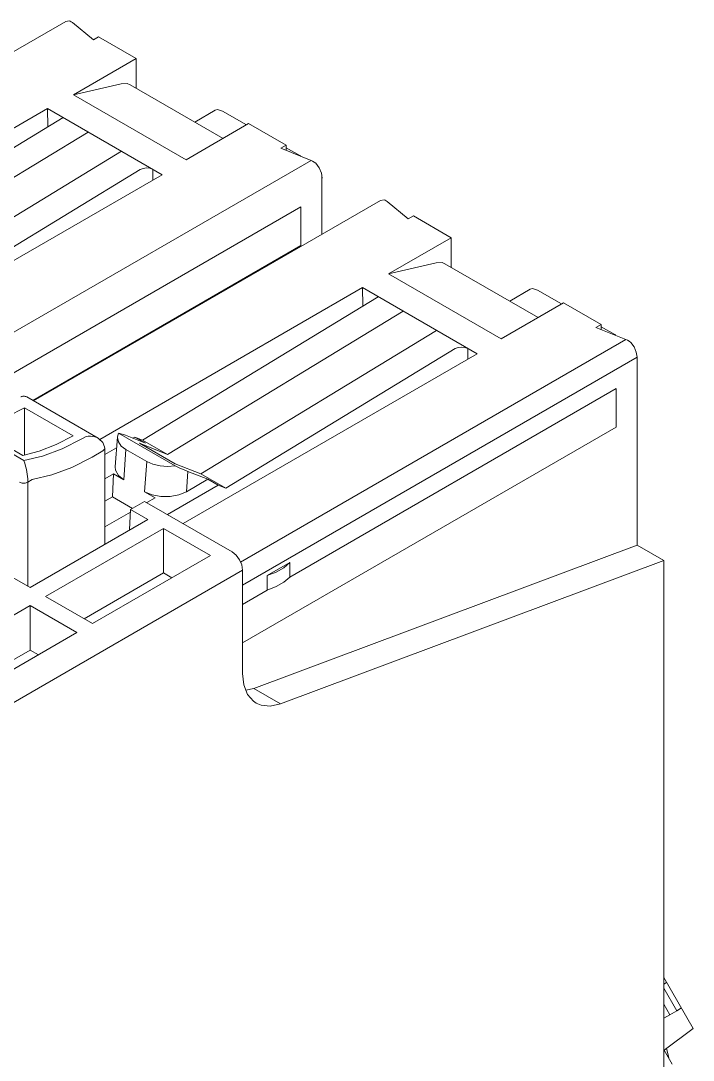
# Model space of a CAD drawing. Header units: inches. Extents: x 67578 to 72421, y -34894 to -31675.
# Drawn here: x 69787.6 to 69823.9, y -33333.8 to -33277.7 of the extents above; entities that cross this region are included whole.
import ezdxf

# ---------------------------------------------------------------- set-up
doc = ezdxf.new("R2010")
doc.units = ezdxf.units.IN
doc.header["$MEASUREMENT"] = 0

# ---------------------------------------------------------------- blocks, each defined once
blk = doc.blocks.new('ET200S')
at = {"lineweight": 0}
for p, q in [((112.415, 37.105), (124.186, 43.901)), ((124.186, 43.901), (124.3, 43.923)), ((124.3, 43.923), (124.336, 43.911)), ((124.336, 43.911), (124.374, 43.89)), ((124.374, 43.89), (124.412, 43.862)), ((125.126, 43.274), (124.412, 43.862)), ((125.302, 43.376), (125.126, 43.274)), ((125.302, 43.376), (126.575, 42.641)), ((126.575, 42.641), (124.454, 41.417)), ((126.575, 42.641), (126.575, 41.637)), ((124.454, 41.417), (126.071, 41.79)), ((126.071, 41.79), (126.274, 41.794)), ((126.274, 41.794), (126.368, 41.757)), ((126.368, 41.757), (129.524, 39.935)), ((124.454, 41.417), (128.272, 39.212)), ((123.57, 40.947), (114.656, 35.801)), ((123.584, 40.327), (123.57, 40.947)), ((123.57, 40.947), (127.459, 38.702)), ((129.26, 40.89), (128.564, 40.489)), ((129.26, 40.89), (129.333, 40.913)), ((129.333, 40.913), (129.51, 40.865)), ((124.1, 40.641), (116.105, 35.78)), ((129.51, 40.865), (130.323, 40.396)), ((130.393, 40.437), (128.272, 39.212)), ((130.393, 40.437), (131.666, 39.702)), ((124.949, 40.151), (116.953, 35.29)), ((126.08, 39.498), (118.085, 34.637)), ((131.666, 39.702), (131.489, 39.6)), ((131.489, 39.6), (132.508, 39.188)), ((131.666, 39.702), (131.666, 39.528)), ((131.666, 39.62), (132.126, 39.355)), ((132.508, 39.188), (119.436, 31.641)), ((132.126, 39.355), (132.151, 39.332)), ((132.508, 39.188), (132.563, 39.162)), ((132.563, 39.162), (132.617, 39.13)), ((132.617, 39.13), (132.669, 39.092)), ((126.717, 38.879), (118.933, 34.147)), ((126.717, 38.879), (126.814, 38.919)), ((126.814, 38.919), (126.929, 38.934)), ((126.929, 38.934), (127.043, 38.923)), ((127.043, 38.923), (127.141, 38.886)), ((127.141, 38.886), (127.141, 38.518)), ((132.669, 39.092), (132.783, 38.937)), ((132.783, 38.937), (132.859, 38.761)), ((132.859, 38.761), (132.886, 38.59)), ((127.459, 38.702), (117.489, 32.946)), ((132.873, 38.675), (132.873, 36.678)), ((123.099, 31.035), (134.87, 37.831)), ((134.87, 37.831), (134.984, 37.853)), ((134.984, 37.853), (135.02, 37.841)), ((135.02, 37.841), (135.058, 37.82)), ((135.058, 37.82), (135.096, 37.792)), ((135.809, 37.204), (135.096, 37.792)), ((132.166, 37.614), (121.094, 31.222)), ((132.166, 36.307), (132.166, 37.614)), ((135.986, 37.306), (135.809, 37.204)), ((135.986, 37.306), (137.259, 36.571)), ((132.166, 36.307), (123.067, 31.054)), ((137.259, 36.571), (135.138, 35.346)), ((137.259, 36.571), (137.259, 35.567)), ((135.138, 35.346), (136.755, 35.72)), ((136.755, 35.72), (136.958, 35.724)), ((136.958, 35.724), (137.052, 35.686)), ((137.052, 35.687), (140.208, 33.865)), ((135.138, 35.346), (138.956, 33.142)), ((134.254, 34.877), (125.34, 29.73)), ((134.784, 34.571), (126.789, 29.71)), ((134.268, 34.257), (134.254, 34.877)), ((134.254, 34.877), (138.143, 32.632)), ((139.943, 34.82), (139.248, 34.419)), ((139.943, 34.82), (140.017, 34.843)), ((140.017, 34.843), (140.193, 34.795)), ((140.193, 34.795), (141.007, 34.326)), ((141.077, 34.367), (138.956, 33.142)), ((141.077, 34.367), (142.35, 33.632)), ((135.633, 34.081), (127.637, 29.22)), ((142.35, 33.632), (142.173, 33.53)), ((142.173, 33.53), (143.192, 33.118)), ((142.35, 33.632), (142.35, 33.458)), ((142.35, 33.55), (142.81, 33.285)), ((136.764, 33.428), (128.769, 28.567)), ((142.81, 33.285), (142.835, 33.262)), ((137.4, 32.809), (129.617, 28.077)), ((143.192, 33.118), (130.12, 25.571)), ((137.4, 32.809), (137.498, 32.849)), ((137.498, 32.849), (137.613, 32.864)), ((137.613, 32.864), (137.727, 32.852)), ((137.727, 32.852), (137.825, 32.815)), ((137.825, 32.815), (137.825, 32.448)), ((143.192, 33.118), (143.247, 33.092)), ((143.247, 33.092), (143.301, 33.06)), ((143.301, 33.06), (143.353, 33.021)), ((143.353, 33.021), (143.467, 32.867)), ((143.467, 32.867), (143.543, 32.691)), ((138.143, 32.632), (128.173, 26.876)), ((143.57, 32.519), (130.188, 24.793)), ((143.543, 32.691), (143.57, 32.519)), ((143.57, 32.519), (143.57, 26.151)), ((142.863, 31.458), (131.791, 25.066)), ((142.863, 30.152), (142.863, 31.458)), ((122.67, 31.175), (122.663, 31.171)), ((122.673, 31.174), (122.663, 31.171)), ((122.691, 31.185), (122.67, 31.175)), ((122.713, 31.192), (122.691, 31.185)), ((122.737, 31.196), (122.713, 31.192)), ((122.762, 31.198), (122.737, 31.196)), ((122.787, 31.197), (122.762, 31.198)), ((122.812, 31.192), (122.787, 31.197)), ((122.837, 31.184), (122.812, 31.192)), ((122.863, 31.171), (122.837, 31.184)), ((122.854, 31.174), (122.863, 31.171)), ((122.864, 31.171), (125.284, 29.774)), ((122.212, 30.51), (122.794, 30.804)), ((122.794, 29.201), (122.794, 30.804)), ((124.441, 29.854), (122.794, 30.804)), ((122.763, 29.019), (120.642, 30.244)), ((122.732, 29.184), (121.066, 30.146)), ((142.863, 30.152), (130.188, 22.834)), ((124.441, 29.854), (123.86, 29.558)), ((124.732, 29.747), (124.063, 29.407)), ((124.885, 29.835), (124.732, 29.747)), ((124.95, 29.842), (124.885, 29.835)), ((125.023, 29.843), (124.95, 29.842)), ((125.099, 29.836), (125.023, 29.843)), ((125.175, 29.819), (125.099, 29.836)), ((125.247, 29.793), (125.175, 29.819)), ((125.285, 29.773), (125.247, 29.793)), ((125.285, 29.773), (125.285, 29.773)), ((125.314, 29.755), (125.285, 29.773)), ((125.443, 29.632), (125.314, 29.755)), ((125.505, 29.479), (125.443, 29.632)), ((125.94, 29.82), (125.866, 28.798)), ((125.974, 29.945), (125.94, 29.82)), ((125.94, 29.82), (125.94, 29.796)), ((125.94, 29.796), (125.974, 29.646)), ((126.025, 29.935), (125.974, 29.945)), ((125.974, 29.945), (127.904, 28.831)), ((125.974, 29.646), (126.073, 29.507)), ((126.104, 29.91), (126.025, 29.935)), ((126.21, 29.871), (126.104, 29.91)), ((126.21, 29.871), (126.889, 29.605)), ((126.468, 29.77), (126.536, 29.809)), ((126.789, 29.71), (126.536, 29.809)), ((126.536, 29.809), (126.889, 29.605)), ((127.637, 29.22), (126.685, 29.6)), ((126.685, 29.6), (127.899, 28.899)), ((126.789, 29.71), (127.637, 29.22)), ((123.289, 29.334), (122.732, 29.184)), ((123.86, 29.558), (123.289, 29.334)), ((124.063, 29.407), (123.404, 29.163)), ((125.45, 29.345), (125.085, 29.135)), ((125.45, 29.345), (125.502, 29.397)), ((125.502, 29.397), (125.509, 29.427)), ((125.509, 29.427), (125.505, 29.479)), ((125.509, 29.216), (125.914, 29.449)), ((125.509, 26.174), (125.509, 29.427)), ((126.073, 29.507), (126.232, 29.388)), ((126.232, 29.388), (126.157, 28.366)), ((126.232, 29.388), (126.939, 28.98)), ((123.404, 29.163), (122.763, 29.019)), ((122.763, 29.019), (122.78, 28.978)), ((122.78, 28.978), (122.798, 28.927)), ((122.798, 28.927), (122.817, 28.865)), ((125.085, 29.135), (124.396, 28.783)), ((126.865, 27.957), (126.939, 28.98)), ((126.939, 28.98), (127.145, 28.888)), ((128.769, 28.567), (127.899, 28.899)), ((122.817, 28.865), (122.836, 28.794)), ((122.836, 28.794), (122.854, 28.715)), ((122.854, 28.715), (122.87, 28.633)), ((122.87, 28.633), (122.883, 28.55)), ((122.883, 28.55), (122.893, 28.47)), ((124.396, 28.783), (123.716, 28.527)), ((125.509, 28.399), (125.804, 28.57)), ((125.77, 27.79), (125.804, 28.57)), ((125.804, 28.57), (126.157, 28.366)), ((125.877, 28.685), (125.866, 28.797)), ((125.974, 28.511), (125.877, 28.685)), ((127.145, 28.888), (127.386, 28.831)), ((127.386, 28.831), (127.645, 28.811)), ((127.645, 28.811), (127.904, 28.831)), ((127.904, 28.831), (128.058, 28.761)), ((128.058, 28.761), (128.203, 28.698)), ((128.203, 28.698), (128.331, 28.646)), ((128.281, 27.959), (128.331, 28.646)), ((128.331, 28.646), (129.011, 28.38)), ((128.769, 28.567), (129.617, 28.077)), ((122.712, 28.254), (122.622, 28.284)), ((122.815, 28.254), (122.712, 28.254)), ((122.905, 28.284), (122.815, 28.254)), ((122.893, 28.47), (122.9, 28.398)), ((122.9, 28.398), (122.904, 28.335)), ((122.904, 28.335), (122.905, 28.284)), ((123.054, 28.37), (122.905, 28.284)), ((122.905, 28.284), (122.905, 24.752)), ((123.716, 28.527), (123.054, 28.37)), ((126.157, 28.366), (125.974, 28.511)), ((128.281, 27.959), (129.011, 28.38)), ((129.364, 28.176), (129.011, 28.38)), ((127.116, 27.852), (126.865, 27.957)), ((126.865, 27.957), (127.218, 27.753)), ((127.417, 27.795), (127.116, 27.852)), ((129.364, 28.176), (127.642, 27.182)), ((128.028, 27.852), (127.727, 27.796)), ((128.281, 27.959), (128.028, 27.852)), ((129.617, 28.077), (129.364, 28.176)), ((122.976, 24.711), (117.848, 27.672)), ((125.509, 27.639), (125.77, 27.79)), ((126.455, 27.395), (125.77, 27.79)), ((126.387, 27.356), (126.864, 27.631)), ((129.834, 25.916), (126.864, 27.631)), ((126.935, 27.59), (127.218, 27.753)), ((127.727, 27.796), (127.417, 27.795)), ((125.509, 26.766), (126.384, 27.271)), ((126.356, 26.663), (126.387, 27.356)), ((126.972, 27.018), (126.387, 27.356)), ((122.976, 24.711), (126.972, 27.018)), ((127.501, 26.713), (123.505, 24.406)), ((127.501, 26.713), (127.501, 25.205)), ((127.501, 26.713), (129.093, 25.794)), ((130.572, 21.293), (143.57, 26.151)), ((144.472, 25.63), (143.57, 26.151)), ((125.097, 23.486), (129.093, 25.794)), ((129.834, 25.916), (129.97, 25.807)), ((129.97, 25.807), (130.084, 25.652)), ((130.084, 25.652), (130.161, 25.475)), ((130.161, 25.475), (130.188, 25.304)), ((131.791, 25.556), (131.024, 25.113)), ((131.326, 25.232), (131.584, 25.382)), ((131.474, 20.772), (144.472, 25.63)), ((131.584, 25.382), (131.791, 25.556)), ((131.791, 25.066), (131.791, 25.556)), ((144.472, -33.076), (144.472, 25.63)), ((108.621, 12.852), (130.188, 25.304)), ((127.501, 25.205), (124.811, 23.651)), ((127.787, 25.04), (127.501, 25.205)), ((130.188, 25.304), (130.188, 21.799)), ((131.024, 25.113), (131.326, 25.232)), ((131.024, 24.623), (131.024, 25.113)), ((131.584, 24.892), (131.791, 25.066)), ((131.024, 24.623), (131.326, 24.743)), ((131.326, 24.743), (131.584, 24.892)), ((125.097, 23.486), (123.505, 24.406)), ((131.024, 24.623), (130.188, 24.14)), ((122.976, 24.1), (118.979, 21.793)), ((122.976, 24.1), (122.976, 22.592)), ((122.976, 24.1), (124.568, 23.181)), ((120.571, 20.874), (124.568, 23.181)), ((122.976, 22.592), (120.286, 21.039)), ((123.261, 22.427), (122.976, 22.592)), ((130.188, 21.799), (130.23, 21.409)), ((130.23, 21.409), (130.353, 21.089)), ((130.296, 21.237), (130.572, 21.293)), ((131.474, 20.772), (130.572, 21.293)), ((130.353, 21.089), (130.552, 20.855)), ((130.552, 20.855), (130.644, 20.792)), ((130.644, 20.792), (130.815, 20.72)), ((130.815, 20.72), (131.127, 20.692)), ((131.127, 20.692), (131.474, 20.772)), ((144.472, 11.495), (145.473, 9.76)), ((144.571, 11.323), (144.472, 11.265)), ((144.472, 11.133), (144.914, 10.366)), ((144.472, 10.583), (144.676, 10.229)), ((144.676, 10.229), (144.472, 10.111)), ((144.914, 10.366), (144.676, 10.229)), ((145.071, 10.457), (144.914, 10.366)), ((145.473, 9.76), (144.484, 9.024)), ((144.754, 8.556), (144.484, 9.024)), ((144.566, 9.085), (144.634, 8.829)), ((144.634, 8.829), (144.646, 8.743))]:
    blk.add_line(p, q, dxfattribs=at)

msp = doc.modelspace()

# ---------------------------------------------------------------- block references
at = {"xscale": 1.59100124616462, "yscale": 1.59100124616462, "zscale": 1.59100124616462}
msp.add_blockref('ET200S', (69592.479, -33347.624), dxfattribs=at)

doc.saveas('drawing.dxf')
